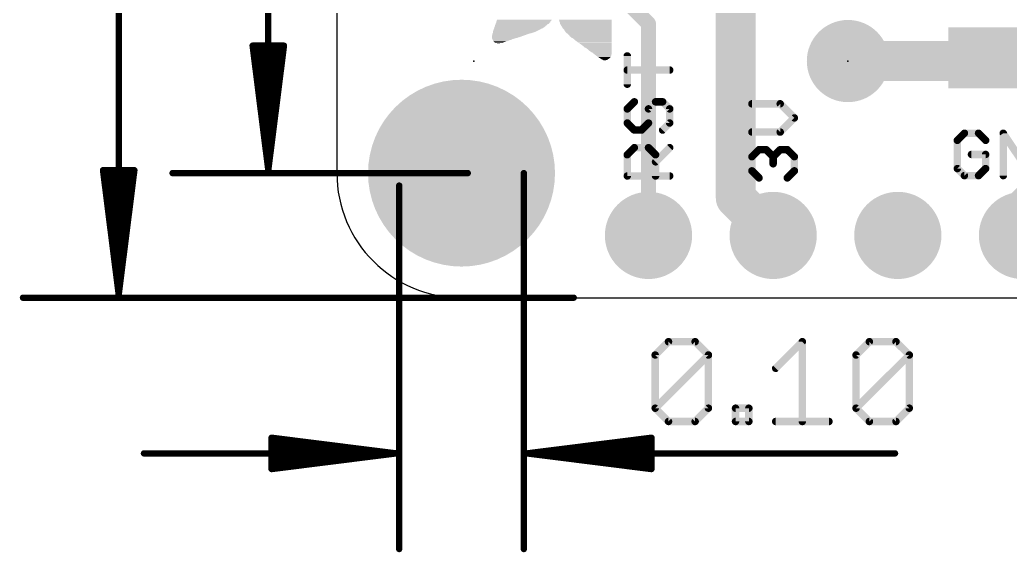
# Model space of a CAD drawing. Extents: x -6.8 to 73.8, y -5.2 to 32.2.
# Drawn here: x -6.46 to 13.72, y -5.19 to 5.67 of the extents above; entities that cross this region are included whole.
import ezdxf

# ---------------------------------------------------------------- set-up
doc = ezdxf.new("R2010")
doc.units = 0
for name, color, linetype in [('1', 12, 'CONTINUOUS'), ('16', 132, 'CONTINUOUS'), ('17', 110, 'CONTINUOUS'), ('20', 53, 'CONTINUOUS'), ('21', 40, 'CONTINUOUS'), ('23', 53, 'CONTINUOUS'), ('47', 253, 'CONTINUOUS')]:
    doc.layers.add(name, color=color, linetype=linetype)

# ---------------------------------------------------------------- blocks, each defined once
blk = doc.blocks.new('ROUNDP')
at = {"const_width": 0.5}
blk.add_lwpolyline([(0, -0.25, 1), (0, 0.25, 1), (0, -0.25)], format="xyb", dxfattribs=at)
blk = doc.blocks.new('RECT')
blk.add_solid([(-0.5, -0.5), (0.5, -0.5), (-0.5, 0.5), (0.5, 0.5)])

msp = doc.modelspace()

# ---------------------------------------------------------------- linework, layer by layer
at = {"layer": '1'}
for points, const_width in [([(8.128, 2.032), (8.128, 7.874)], 0.8128), ([(6.35, 5.588), (4.318, 7.62)], 0.3048), ([(6.35, 1.27), (6.35, 5.588)], 0.3048), ([(13.142, 4.826), (13.208, 4.892)], 0.8128), ([(10.414, 4.826), (13.142, 4.826)], 0.8128), ([(13.97, 1.778), (15.24, 3.048)], 0.8128), ([(8.89, 1.27), (8.128, 2.032)], 0.8128), ([(13.97, 1.27), (13.97, 1.778)], 0.8128)]:
    msp.add_lwpolyline(points, dxfattribs=dict(at, const_width=const_width))
for points, const_width in [([(6.4262, 5.588, 1), (6.2738, 5.588)], 0.1524), ([(6.2961, 5.5341, 1), (6.4039, 5.6419)], 0.1524), ([(13.3517, 4.7483, 1), (13.0643, 5.0357)], 0.4064), ([(10.414, 5.0292, 1), (10.414, 4.6228)], 0.4064), ([(12.9983, 4.9697, 1), (13.2857, 4.6823)], 0.4064), ([(13.142, 4.6228, 1), (13.142, 5.0292)], 0.4064), ([(8.2717, 2.1757, 1), (7.9843, 1.8883)], 0.4064), ([(7.9248, 2.032, 1), (8.3312, 2.032)], 0.4064), ([(14.1732, 1.778, 1), (13.7668, 1.778)], 0.4064), ([(13.8263, 1.9217, 1), (14.1137, 1.6343)], 0.4064), ([(8.7463, 1.1263, 1), (9.0337, 1.4137)], 0.4064), ([(13.7668, 1.27, 1), (14.1732, 1.27)], 0.4064), ([(6.2738, 1.27, 1), (6.4262, 1.27)], 0.1524)]:
    msp.add_lwpolyline(points, format="xyb", dxfattribs=dict(at, const_width=const_width))
at = {"layer": '16'}
for points, const_width in [([(8.128, 2.032), (8.128, 7.366)], 0.6096), ([(10.668, 5.08), (10.414, 4.826)], 0.3048), ([(16.51, 5.08), (10.668, 5.08)], 0.3048), ([(8.89, 1.27), (8.128, 2.032)], 0.6096)]:
    msp.add_lwpolyline(points, dxfattribs=dict(at, const_width=const_width))
for points, const_width in [([(10.668, 5.1562, 1), (10.668, 5.0038)], 0.1524), ([(10.7219, 5.0261, 1), (10.6141, 5.1339)], 0.1524), ([(10.3601, 4.8799, 1), (10.4679, 4.7721)], 0.1524), ([(8.2358, 2.1398, 1), (8.0202, 1.9242)], 0.3048), ([(7.9756, 2.032, 1), (8.2804, 2.032)], 0.3048), ([(8.7822, 1.1622, 1), (8.9978, 1.3778)], 0.3048)]:
    msp.add_lwpolyline(points, format="xyb", dxfattribs=dict(at, const_width=const_width))
at = {"layer": '20'}
for p, q in [((0, 20.32), (0, 2.54)), ((2.54, 0), (48.26, 0))]:
    msp.add_line(p, q, dxfattribs=at)
msp.add_arc((2.54, 2.54), 2.54, 180, 270, dxfattribs=at)
at = {"layer": '21', "const_width": 0.1524}
for points in [[(5.9175, 4.354), (5.9175, 4.9302)], [(6.7818, 4.6421), (5.9175, 4.6421)], [(6.0615, 3.9947), (5.9175, 3.8506)], [(6.3496, 3.8506), (6.4937, 3.9947)], [(6.4937, 3.9947), (6.6377, 3.9947)], [(6.6377, 3.9947), (6.7818, 3.8506)], [(5.9175, 3.8506), (5.9175, 3.5625)], [(6.3496, 3.5625), (6.3496, 3.8506)], [(6.7818, 3.8506), (6.7818, 3.5625)], [(9.0337, 3.9544), (8.4575, 3.9544)], [(9.3218, 3.6663), (9.0337, 3.9544)], [(5.9175, 3.5625), (6.0615, 3.4184)], [(6.2056, 3.4184), (6.3496, 3.5625)], [(6.7818, 3.5625), (6.6377, 3.4184)], [(9.0337, 3.3782), (9.3218, 3.6663)], [(6.0615, 3.4184), (6.2056, 3.4184)], [(8.4575, 3.3782), (9.0337, 3.3782)], [(12.787, 3.3535), (12.6429, 3.2095)], [(12.6429, 3.2095), (12.6429, 2.6333)], [(13.0751, 3.3535), (12.787, 3.3535)], [(13.2191, 3.2095), (13.0751, 3.3535)], [(13.5784, 2.4892), (13.5784, 3.3535)], [(13.5784, 3.3535), (14.1547, 2.4892)], [(5.9175, 2.9151), (6.0615, 3.0591)], [(6.0615, 3.0591), (6.3496, 3.0591)], [(6.3496, 3.0591), (6.4937, 2.9151)], [(6.4937, 2.771), (6.7818, 3.0591)], [(8.4575, 2.8749), (8.6015, 3.0189)], [(8.6015, 3.0189), (8.7456, 3.0189)], [(8.7456, 3.0189), (8.8896, 2.8749)], [(8.8896, 2.8749), (9.0337, 3.0189)], [(9.0337, 3.0189), (9.1777, 3.0189)], [(9.1777, 3.0189), (9.3218, 2.8749)], [(5.9175, 2.4829), (5.9175, 2.9151)], [(6.4937, 2.9151), (6.4937, 2.4829)], [(8.4575, 2.5867), (8.4575, 2.8749)], [(8.8896, 2.8749), (8.8896, 2.7308)], [(9.3218, 2.8749), (9.3218, 2.5867)], [(13.2191, 2.9214), (12.931, 2.9214)], [(13.2191, 2.6333), (13.2191, 2.9214)], [(8.6015, 2.4427), (8.4575, 2.5867)], [(9.3218, 2.5867), (9.1777, 2.4427)], [(12.6429, 2.6333), (12.787, 2.4892)], [(13.0751, 2.4892), (13.2191, 2.6333)], [(6.7818, 2.4829), (5.9175, 2.4829)], [(12.787, 2.4892), (13.0751, 2.4892)]]:
    msp.add_lwpolyline(points, dxfattribs=at)
at = {"layer": '21', "const_width": 0.0762}
for points in [[(5.9556, 4.9302, 1), (5.8794, 4.9302)], [(5.9175, 4.6802, 1), (5.9175, 4.604)], [(6.7818, 4.604, 1), (6.7818, 4.6802)], [(5.8794, 4.354, 1), (5.9556, 4.354)], [(6.0885, 3.9677, 1), (6.0346, 4.0216)], [(6.4937, 4.0328, 1), (6.4937, 3.9566)], [(6.5206, 3.9677, 1), (6.4667, 4.0216)], [(6.6647, 4.0216, 1), (6.6108, 3.9677)], [(6.6377, 3.9566, 1), (6.6377, 4.0328)], [(5.8905, 3.8776, 1), (5.9444, 3.8237)], [(5.9556, 3.8506, 1), (5.8794, 3.8506)], [(6.3877, 3.8506, 1), (6.3115, 3.8506)], [(6.3227, 3.8776, 1), (6.3766, 3.8237)], [(6.8199, 3.8506, 1), (6.7437, 3.8506)], [(6.7549, 3.8237, 1), (6.8087, 3.8776)], [(8.4575, 3.9925, 1), (8.4575, 3.9163)], [(9.0606, 3.9814, 1), (9.0067, 3.9275)], [(9.0337, 3.9163, 1), (9.0337, 3.9925)], [(5.9444, 3.5894, 1), (5.8905, 3.5356)], [(6.3766, 3.5356, 1), (6.3227, 3.5894)], [(6.8087, 3.5356, 1), (6.7549, 3.5894)], [(9.3487, 3.6394, 1), (9.2949, 3.6933)], [(9.2949, 3.6394, 1), (9.3487, 3.6933)], [(5.8794, 3.5625, 1), (5.9556, 3.5625)], [(6.0615, 3.4565, 1), (6.0615, 3.3803)], [(6.0346, 3.3915, 1), (6.0885, 3.4454)], [(6.1786, 3.4454, 1), (6.2325, 3.3915)], [(6.2056, 3.3803, 1), (6.2056, 3.4565)], [(6.3115, 3.5625, 1), (6.3877, 3.5625)], [(6.6108, 3.4454, 1), (6.6647, 3.3915)], [(6.7437, 3.5625, 1), (6.8199, 3.5625)], [(8.4575, 3.4163, 1), (8.4575, 3.3401)], [(9.0067, 3.4051, 1), (9.0606, 3.3513)], [(9.0337, 3.3401, 1), (9.0337, 3.4163)], [(12.681, 3.2095, 1), (12.6048, 3.2095)], [(12.616, 3.2364, 1), (12.6699, 3.1825)], [(12.787, 3.3916, 1), (12.787, 3.3154)], [(12.8139, 3.3266, 1), (12.76, 3.3805)], [(13.102, 3.3805, 1), (13.0481, 3.3266)], [(13.0751, 3.3154, 1), (13.0751, 3.3916)], [(13.1922, 3.1825, 1), (13.2461, 3.2364)], [(13.6101, 3.3747, 1), (13.5467, 3.3324)], [(13.6165, 3.3535, 1), (13.5403, 3.3535)], [(6.0615, 3.0972, 1), (6.0615, 3.021)], [(6.0885, 3.0322, 1), (6.0346, 3.0861)], [(6.3766, 3.0861, 1), (6.3227, 3.0322)], [(6.3496, 3.021, 1), (6.3496, 3.0972)], [(6.8087, 3.0322, 1), (6.7549, 3.0861)], [(8.6015, 3.057, 1), (8.6015, 2.9808)], [(8.6285, 2.992, 1), (8.5746, 3.0458)], [(8.7725, 3.0458, 1), (8.7186, 2.992)], [(8.7456, 2.9808, 1), (8.7456, 3.057)], [(9.0337, 3.057, 1), (9.0337, 2.9808)], [(9.0606, 2.992, 1), (9.0067, 3.0458)], [(9.2047, 3.0458, 1), (9.1508, 2.992)], [(9.1777, 2.9808, 1), (9.1777, 3.057)], [(5.8905, 2.942, 1), (5.9444, 2.8881)], [(5.9556, 2.9151, 1), (5.8794, 2.9151)], [(6.4667, 2.798, 1), (6.5206, 2.7441)], [(6.5318, 2.9151, 1), (6.4556, 2.9151)], [(6.4667, 2.8881, 1), (6.5206, 2.942)], [(8.4305, 2.9018, 1), (8.4844, 2.8479)], [(8.4956, 2.8749, 1), (8.4194, 2.8749)], [(8.9277, 2.8749, 1), (8.8515, 2.8749)], [(8.8627, 2.9018, 1), (8.9166, 2.8479)], [(8.8627, 2.8479, 1), (8.9166, 2.9018)], [(9.3599, 2.8749, 1), (9.2837, 2.8749)], [(9.2949, 2.8479, 1), (9.3487, 2.9018)], [(12.931, 2.9595, 1), (12.931, 2.8833)], [(13.2572, 2.9214, 1), (13.181, 2.9214)], [(13.2191, 2.8833, 1), (13.2191, 2.9595)], [(8.4844, 2.6137, 1), (8.4305, 2.5598)], [(8.4194, 2.5867, 1), (8.4956, 2.5867)], [(8.8515, 2.7308, 1), (8.9277, 2.7308)], [(9.2837, 2.5867, 1), (9.3599, 2.5867)], [(9.3487, 2.5598, 1), (9.2949, 2.6137)], [(12.6699, 2.6602, 1), (12.616, 2.6063)], [(12.6048, 2.6333, 1), (12.681, 2.6333)], [(13.181, 2.6333, 1), (13.2572, 2.6333)], [(13.2461, 2.6063, 1), (13.1922, 2.6602)], [(5.9175, 2.521, 1), (5.9175, 2.4448)], [(5.8794, 2.4829, 1), (5.9556, 2.4829)], [(6.4556, 2.4829, 1), (6.5318, 2.4829)], [(6.7818, 2.4448, 1), (6.7818, 2.521)], [(8.5746, 2.4157, 1), (8.6285, 2.4696)], [(9.1508, 2.4696, 1), (9.2047, 2.4157)], [(12.787, 2.5273, 1), (12.787, 2.4511)], [(12.76, 2.4623, 1), (12.8139, 2.5161)], [(13.0481, 2.5161, 1), (13.102, 2.4623)], [(13.0751, 2.4511, 1), (13.0751, 2.5273)], [(13.5403, 2.4892, 1), (13.6165, 2.4892)]]:
    msp.add_lwpolyline(points, format="xyb", dxfattribs=at)
at = {"layer": '23'}
for p in [(2.794, 4.826), (10.414, 4.826), (0, 0)]:
    msp.add_point(p, dxfattribs=at)
at = {"layer": '47'}
for points, const_width in [([(-4.445, 0.065), (-4.445, 22.795)], 0.13), ([(-1.397, 2.605), (-1.397, 20.255)], 0.13), ([(-1.397, 2.605), (-1.7162, 5.14)], 0.13), ([(-1.7162, 5.14), (-1.0778, 5.14)], 0.13), ([(-1.397, 2.605), (-1.657, 5.14)], 0.13), ([(-1.397, 2.605), (-1.527, 5.14)], 0.13), ([(-1.0778, 5.14), (-1.397, 2.605)], 0.13), ([(-1.267, 5.14), (-1.397, 2.605)], 0.13), ([(-1.137, 5.14), (-1.397, 2.605)], 0.13), ([(-4.445, 0.065), (-4.7642, 2.6)], 0.13), ([(-4.7642, 2.6), (-4.1258, 2.6)], 0.13), ([(-4.445, 0.065), (-4.705, 2.6)], 0.13), ([(-4.445, 0.065), (-4.575, 2.6)], 0.13), ([(-4.1258, 2.6), (-4.445, 0.065)], 0.13), ([(-4.315, 2.6), (-4.445, 0.065)], 0.13), ([(-4.185, 2.6), (-4.445, 0.065)], 0.13), ([(2.667, 2.54), (-3.347, 2.54)], 0.13), ([(3.81, 2.54), (3.81, -5.125)], 0.13), ([(1.27, 2.286), (1.27, -5.125)], 0.13), ([(4.826, 0), (-6.395, 0)], 0.13), ([(6.4862, -1.1685), (6.7574, -0.8973)], 0.1524), ([(6.7574, -0.8973), (7.2997, -0.8973)], 0.1524), ([(7.2997, -0.8973), (7.5709, -1.1685)], 0.1524), ([(8.9419, -1.4396), (9.4843, -0.8973)], 0.1524), ([(9.4843, -0.8973), (9.4843, -2.5243)], 0.1524), ([(10.5791, -1.1685), (10.8503, -0.8973)], 0.1524), ([(10.8503, -0.8973), (11.3926, -0.8973)], 0.1524), ([(11.3926, -0.8973), (11.6638, -1.1685)], 0.1524), ([(6.4862, -2.2531), (6.4862, -1.1685)], 0.1524), ([(6.4862, -2.2531), (7.5709, -1.1685)], 0.1524), ([(7.5709, -1.1685), (7.5709, -2.2531)], 0.1524), ([(10.5791, -2.2531), (10.5791, -1.1685)], 0.1524), ([(10.5791, -2.2531), (11.6638, -1.1685)], 0.1524), ([(11.6638, -1.1685), (11.6638, -2.2531)], 0.1524), ([(6.7574, -2.5243), (6.4862, -2.2531)], 0.1524), ([(7.5709, -2.2531), (7.2997, -2.5243)], 0.1524), ([(8.1234, -2.5243), (8.1234, -2.2531)], 0.1524), ([(8.1234, -2.2531), (8.3945, -2.2531)], 0.1524), ([(8.3945, -2.2531), (8.3945, -2.5243)], 0.1524), ([(10.8503, -2.5243), (10.5791, -2.2531)], 0.1524), ([(11.6638, -2.2531), (11.3926, -2.5243)], 0.1524), ([(7.2997, -2.5243), (6.7574, -2.5243)], 0.1524), ([(8.3945, -2.5243), (8.1234, -2.5243)], 0.1524), ([(8.9419, -2.5243), (10.0266, -2.5243)], 0.1524), ([(11.3926, -2.5243), (10.8503, -2.5243)], 0.1524), ([(1.205, -3.175), (-1.33, -2.8558)], 0.13), ([(-1.33, -2.8558), (-1.33, -3.4942)], 0.13), ([(3.875, -3.175), (6.41, -2.8558)], 0.13), ([(6.41, -2.8558), (6.41, -3.4942)], 0.13), ([(1.205, -3.175), (-1.33, -2.915)], 0.13), ([(1.205, -3.175), (-1.33, -3.045)], 0.13), ([(3.875, -3.175), (6.41, -2.915)], 0.13), ([(3.875, -3.175), (6.41, -3.045)], 0.13), ([(1.205, -3.175), (-3.93, -3.175)], 0.13), ([(-1.33, -3.4942), (1.205, -3.175)], 0.13), ([(-1.33, -3.305), (1.205, -3.175)], 0.13), ([(-1.33, -3.435), (1.205, -3.175)], 0.13), ([(3.875, -3.175), (11.3728, -3.175)], 0.13), ([(6.41, -3.4942), (3.875, -3.175)], 0.13), ([(6.41, -3.305), (3.875, -3.175)], 0.13), ([(6.41, -3.435), (3.875, -3.175)], 0.13)]:
    msp.add_lwpolyline(points, dxfattribs=dict(at, const_width=const_width))
for points, const_width in [([(-1.684, 5.1441, 1), (-1.7485, 5.1359)], 0.065), ([(-1.7162, 5.1725, 1), (-1.7162, 5.1075)], 0.065), ([(-1.6247, 5.1433, 1), (-1.6893, 5.1367)], 0.065), ([(-1.4945, 5.1417, 1), (-1.5595, 5.1383)], 0.065), ([(-1.2345, 5.1383, 1), (-1.2995, 5.1417)], 0.065), ([(-1.1047, 5.1367, 1), (-1.1693, 5.1433)], 0.065), ([(-1.0455, 5.1359, 1), (-1.11, 5.1441)], 0.065), ([(-1.0778, 5.1075, 1), (-1.0778, 5.1725)], 0.065), ([(-4.732, 2.6041, 1), (-4.7965, 2.5959)], 0.065), ([(-4.7642, 2.6325, 1), (-4.7642, 2.5675)], 0.065), ([(-4.6727, 2.6033, 1), (-4.7373, 2.5967)], 0.065), ([(-4.5425, 2.6017, 1), (-4.6075, 2.5983)], 0.065), ([(-4.2825, 2.5983, 1), (-4.3475, 2.6017)], 0.065), ([(-4.1527, 2.5967, 1), (-4.2173, 2.6033)], 0.065), ([(-4.0935, 2.5959, 1), (-4.158, 2.6041)], 0.065), ([(-4.1258, 2.5675, 1), (-4.1258, 2.6325)], 0.065), ([(-1.4292, 2.6091, 1), (-1.3648, 2.6009)], 0.065), ([(-1.4293, 2.6083, 1), (-1.3647, 2.6017)], 0.065), ([(-1.4295, 2.6033, 1), (-1.3645, 2.6067)], 0.065), ([(-1.4295, 2.6067, 1), (-1.3645, 2.6033)], 0.065), ([(-1.4295, 2.605, 1), (-1.3645, 2.605)], 0.065), ([(-1.4293, 2.6017, 1), (-1.3647, 2.6083)], 0.065), ([(-1.4292, 2.6009, 1), (-1.3648, 2.6091)], 0.065), ([(-3.347, 2.5725, 1), (-3.347, 2.5075)], 0.065), ([(2.667, 2.5075, 1), (2.667, 2.5725)], 0.065), ([(3.8425, 2.54, 1), (3.7775, 2.54)], 0.065), ([(1.3025, 2.286, 1), (1.2375, 2.286)], 0.065), ([(-6.395, 0.0325, 1), (-6.395, -0.0325)], 0.065), ([(-4.4772, 0.0691, 1), (-4.4128, 0.0609)], 0.065), ([(-4.4773, 0.0683, 1), (-4.4127, 0.0617)], 0.065), ([(-4.4775, 0.0633, 1), (-4.4125, 0.0667)], 0.065), ([(-4.4775, 0.0667, 1), (-4.4125, 0.0633)], 0.065), ([(-4.4775, 0.065, 1), (-4.4125, 0.065)], 0.065), ([(-4.4773, 0.0617, 1), (-4.4127, 0.0683)], 0.065), ([(-4.4772, 0.0609, 1), (-4.4128, 0.0691)], 0.065), ([(4.826, -0.0325, 1), (4.826, 0.0325)], 0.065), ([(6.7574, -0.8592, 1), (6.7574, -0.9354)], 0.0762), ([(6.7843, -0.9243, 1), (6.7304, -0.8704)], 0.0762), ([(7.3266, -0.8704, 1), (7.2728, -0.9243)], 0.0762), ([(7.2997, -0.9354, 1), (7.2997, -0.8592)], 0.0762), ([(9.5224, -0.8973, 1), (9.4462, -0.8973)], 0.0762), ([(9.5112, -0.9243, 1), (9.4573, -0.8704)], 0.0762), ([(10.8503, -0.8592, 1), (10.8503, -0.9354)], 0.0762), ([(10.8772, -0.9243, 1), (10.8233, -0.8704)], 0.0762), ([(11.4195, -0.8704, 1), (11.3656, -0.9243)], 0.0762), ([(11.3926, -0.9354, 1), (11.3926, -0.8592)], 0.0762), ([(6.5243, -1.1685, 1), (6.4481, -1.1685)], 0.0762), ([(6.4593, -1.1415, 1), (6.5131, -1.1954)], 0.0762), ([(7.609, -1.1685, 1), (7.5328, -1.1685)], 0.0762), ([(7.5978, -1.1954, 1), (7.5439, -1.1415)], 0.0762), ([(7.5439, -1.1954, 1), (7.5978, -1.1415)], 0.0762), ([(10.5521, -1.1415, 1), (10.606, -1.1954)], 0.0762), ([(10.6172, -1.1685, 1), (10.541, -1.1685)], 0.0762), ([(11.7019, -1.1685, 1), (11.6257, -1.1685)], 0.0762), ([(11.6907, -1.1954, 1), (11.6368, -1.1415)], 0.0762), ([(11.6368, -1.1954, 1), (11.6907, -1.1415)], 0.0762), ([(8.915, -1.4127, 1), (8.9689, -1.4666)], 0.0762), ([(6.5131, -2.2262, 1), (6.4593, -2.2801)], 0.0762), ([(6.4593, -2.2262, 1), (6.5131, -2.2801)], 0.0762), ([(6.4481, -2.2531, 1), (6.5243, -2.2531)], 0.0762), ([(7.5328, -2.2531, 1), (7.609, -2.2531)], 0.0762), ([(7.5978, -2.2801, 1), (7.5439, -2.2262)], 0.0762), ([(8.1615, -2.2531, 1), (8.0853, -2.2531)], 0.0762), ([(8.1234, -2.215, 1), (8.1234, -2.2912)], 0.0762), ([(8.4326, -2.2531, 1), (8.3564, -2.2531)], 0.0762), ([(8.3945, -2.2912, 1), (8.3945, -2.215)], 0.0762), ([(10.606, -2.2262, 1), (10.5521, -2.2801)], 0.0762), ([(10.5521, -2.2262, 1), (10.606, -2.2801)], 0.0762), ([(10.541, -2.2531, 1), (10.6172, -2.2531)], 0.0762), ([(11.6257, -2.2531, 1), (11.7019, -2.2531)], 0.0762), ([(11.6907, -2.2801, 1), (11.6368, -2.2262)], 0.0762), ([(6.7574, -2.4862, 1), (6.7574, -2.5624)], 0.0762), ([(6.7304, -2.5512, 1), (6.7843, -2.4974)], 0.0762), ([(7.2728, -2.4974, 1), (7.3266, -2.5512)], 0.0762), ([(7.2997, -2.5624, 1), (7.2997, -2.4862)], 0.0762), ([(8.1234, -2.4862, 1), (8.1234, -2.5624)], 0.0762), ([(8.0853, -2.5243, 1), (8.1615, -2.5243)], 0.0762), ([(8.3564, -2.5243, 1), (8.4326, -2.5243)], 0.0762), ([(8.3945, -2.5624, 1), (8.3945, -2.4862)], 0.0762), ([(8.9419, -2.4862, 1), (8.9419, -2.5624)], 0.0762), ([(9.4462, -2.5243, 1), (9.5224, -2.5243)], 0.0762), ([(10.0266, -2.5624, 1), (10.0266, -2.4862)], 0.0762), ([(10.8503, -2.4862, 1), (10.8503, -2.5624)], 0.0762), ([(10.8233, -2.5512, 1), (10.8772, -2.4974)], 0.0762), ([(11.3656, -2.4974, 1), (11.4195, -2.5512)], 0.0762), ([(11.3926, -2.5624, 1), (11.3926, -2.4862)], 0.0762), ([(-1.3259, -2.8235, 1), (-1.3341, -2.888)], 0.065), ([(-1.2975, -2.8558, 1), (-1.3625, -2.8558)], 0.065), ([(6.4425, -2.8558, 1), (6.3775, -2.8558)], 0.065), ([(6.4141, -2.888, 1), (6.4059, -2.8235)], 0.065), ([(-1.3267, -2.8827, 1), (-1.3333, -2.9473)], 0.065), ([(-1.3283, -3.0125, 1), (-1.3317, -3.0775)], 0.065), ([(6.4133, -2.9473, 1), (6.4067, -2.8827)], 0.065), ([(6.4117, -3.0775, 1), (6.4083, -3.0125)], 0.065), ([(-3.93, -3.1425, 1), (-3.93, -3.2075)], 0.065), ([(1.2091, -3.2072, 1), (1.2009, -3.1428)], 0.065), ([(1.2009, -3.2072, 1), (1.2091, -3.1428)], 0.065), ([(1.2083, -3.2073, 1), (1.2017, -3.1427)], 0.065), ([(1.2017, -3.2073, 1), (1.2083, -3.1427)], 0.065), ([(1.2033, -3.2075, 1), (1.2067, -3.1425)], 0.065), ([(1.2067, -3.2075, 1), (1.2033, -3.1425)], 0.065), ([(1.205, -3.2075, 1), (1.205, -3.1425)], 0.065), ([(3.875, -3.1425, 1), (3.875, -3.2075)], 0.065), ([(3.8791, -3.1428, 1), (3.8709, -3.2072)], 0.065), ([(3.8733, -3.1425, 1), (3.8767, -3.2075)], 0.065), ([(3.8767, -3.1425, 1), (3.8733, -3.2075)], 0.065), ([(3.8783, -3.1427, 1), (3.8717, -3.2073)], 0.065), ([(3.8717, -3.1427, 1), (3.8783, -3.2073)], 0.065), ([(3.8709, -3.1428, 1), (3.8791, -3.2072)], 0.065), ([(11.3728, -3.2075, 1), (11.3728, -3.1425)], 0.065), ([(-1.3317, -3.2725, 1), (-1.3283, -3.3375)], 0.065), ([(-1.3333, -3.4027, 1), (-1.3267, -3.4673)], 0.065), ([(-1.3341, -3.462, 1), (-1.3259, -3.5265)], 0.065), ([(6.4059, -3.5265, 1), (6.4141, -3.462)], 0.065), ([(6.4067, -3.4673, 1), (6.4133, -3.4027)], 0.065), ([(6.4083, -3.3375, 1), (6.4117, -3.2725)], 0.065), ([(-1.3625, -3.4942, 1), (-1.2975, -3.4942)], 0.065), ([(6.3775, -3.4942, 1), (6.4425, -3.4942)], 0.065), ([(1.2375, -5.125, 1), (1.3025, -5.125)], 0.065), ([(3.7775, -5.125, 1), (3.8425, -5.125)], 0.065)]:
    msp.add_lwpolyline(points, format="xyb", dxfattribs=dict(at, const_width=const_width))

# ---------------------------------------------------------------- block references
at = {"layer": '1', "xscale": 1.24, "yscale": 1.5, "rotation": 90}
msp.add_blockref('RECT', (13.208, 4.892), dxfattribs=at)
at = {"layer": '17', "xscale": 1.6764, "yscale": 1.6764, "rotation": 90}
msp.add_blockref('ROUNDP', (10.414, 4.826), dxfattribs=at)
msp.add_blockref('ROUNDP', (10.414, 4.826), dxfattribs=at)
at = {"layer": '17'}
for p, xscale, yscale in [((2.54, 2.54), 3.81, 3.81), ((2.54, 2.54), 3.81, 3.81), ((6.35, 1.27), 1.778, 1.778), ((6.35, 1.27), 1.778, 1.778), ((8.89, 1.27), 1.778, 1.778), ((8.89, 1.27), 1.778, 1.778), ((11.43, 1.27), 1.778, 1.778), ((11.43, 1.27), 1.778, 1.778), ((13.97, 1.27), 1.778, 1.778), ((13.97, 1.27), 1.778, 1.778)]:
    msp.add_blockref('ROUNDP', p, dxfattribs=dict(at, xscale=xscale, yscale=yscale))
at = {"layer": '21'}
for p, xscale, yscale in [((3.8132, 5.6515), 1.1176, 0.0064), ((3.8195, 5.6642), 1.1176, 0.0064), ((3.8195, 5.6579), 1.1176, 0.0063), ((5.061, 5.6642), 1.0731, 0.0064), ((5.061, 5.6579), 1.0731, 0.0063), ((5.0641, 5.6515), 1.0668, 0.0064), ((3.6513, 5.4546), 0.9207, 0.0063), ((3.6449, 5.4483), 0.908, 0.0064), ((3.6671, 5.4674), 0.9398, 0.0063), ((3.6608, 5.461), 0.9271, 0.0064), ((3.6735, 5.4737), 0.9525, 0.0064), ((3.6957, 5.4928), 0.9842, 0.0063), ((3.683, 5.4801), 0.9588, 0.0063), ((3.6894, 5.4864), 0.9715, 0.0064), ((3.7179, 5.5182), 1.016, 0.0063), ((3.7116, 5.5118), 1.0033, 0.0064), ((3.7084, 5.5055), 0.997, 0.0063), ((3.7021, 5.4991), 0.9843, 0.0064), ((3.7243, 5.5245), 1.016, 0.0064), ((3.7275, 5.5309), 1.0223, 0.0063), ((3.7497, 5.5563), 1.0541, 0.0063), ((3.7465, 5.5499), 1.0478, 0.0064), ((3.7402, 5.5436), 1.0351, 0.0063), ((3.737, 5.5372), 1.0287, 0.0064), ((3.7592, 5.569), 1.0604, 0.0063), ((3.7561, 5.5626), 1.0541, 0.0064), ((3.7687, 5.5817), 1.0668, 0.0063), ((3.7656, 5.5753), 1.0605, 0.0064), ((3.7783, 5.5944), 1.0859, 0.0063), ((3.7751, 5.588), 1.0795, 0.0064), ((3.7878, 5.6071), 1.0922, 0.0063), ((3.7846, 5.6007), 1.0858, 0.0064), ((3.7973, 5.6261), 1.0986, 0.0064), ((3.7973, 5.6198), 1.0986, 0.0063), ((3.8005, 5.6325), 1.1049, 0.0063), ((3.791, 5.6134), 1.0859, 0.0064), ((3.81, 5.6452), 1.1112, 0.0063), ((3.8069, 5.6388), 1.1049, 0.0064), ((5.0641, 5.6452), 1.0668, 0.0063), ((5.0641, 5.6388), 1.0668, 0.0064), ((5.0641, 5.6325), 1.0668, 0.0063), ((5.0673, 5.6261), 1.0604, 0.0064), ((5.0673, 5.6198), 1.0604, 0.0063), ((5.0705, 5.6134), 1.0541, 0.0064), ((5.0705, 5.6071), 1.0541, 0.0063), ((5.0705, 5.6007), 1.0541, 0.0064), ((5.0737, 5.5944), 1.0477, 0.0063), ((5.0737, 5.588), 1.0477, 0.0064), ((5.0768, 5.5817), 1.0414, 0.0063), ((5.0768, 5.5753), 1.0414, 0.0064), ((5.08, 5.569), 1.035, 0.0063), ((5.08, 5.5626), 1.035, 0.0064), ((5.0831, 5.5563), 1.0287, 0.0063), ((5.0831, 5.5499), 1.0287, 0.0064), ((5.0864, 5.5436), 1.0223, 0.0063), ((5.0895, 5.5372), 1.016, 0.0064), ((5.0895, 5.5309), 1.016, 0.0063), ((5.0927, 5.5245), 1.0096, 0.0064), ((5.0927, 5.5182), 1.0096, 0.0063), ((5.0959, 5.5118), 1.0033, 0.0064), ((5.0991, 5.5055), 0.9969, 0.0063), ((5.0991, 5.4991), 0.9969, 0.0064), ((5.1022, 5.4928), 0.9906, 0.0063), ((5.1054, 5.4864), 0.9842, 0.0064), ((5.1054, 5.4801), 0.9842, 0.0063), ((5.1086, 5.4737), 0.9779, 0.0064), ((5.1118, 5.4674), 0.9715, 0.0063), ((5.1149, 5.461), 0.9652, 0.0064), ((5.1149, 5.4546), 0.9652, 0.0063), ((5.1181, 5.4483), 0.9588, 0.0064), ((3.4766, 5.3403), 0.635, 0.0063), ((3.4671, 5.334), 0.616, 0.0064), ((3.4576, 5.3277), 0.5969, 0.0063), ((3.4385, 5.315), 0.5588, 0.0063), ((3.4258, 5.3086), 0.5334, 0.0064), ((3.4068, 5.2959), 0.4953, 0.0064), ((3.4004, 5.2896), 0.4826, 0.0063), ((3.3909, 5.2832), 0.4636, 0.0064), ((3.4862, 5.3467), 0.6541, 0.0064), ((3.4481, 5.3213), 0.5779, 0.0064), ((3.4195, 5.3022), 0.5207, 0.0063), ((3.5274, 5.3721), 0.7239, 0.0064), ((3.3845, 5.2769), 0.4381, 0.0063), ((3.5179, 5.3658), 0.7048, 0.0063), ((3.5084, 5.3594), 0.6858, 0.0064), ((3.537, 5.3784), 0.7429, 0.0063), ((3.4989, 5.3531), 0.6667, 0.0063), ((3.3719, 5.2705), 0.4127, 0.0064), ((3.5687, 5.3975), 0.7938, 0.0064), ((3.5592, 5.3912), 0.7747, 0.0063), ((3.5497, 5.3848), 0.7557, 0.0064), ((3.3687, 5.2641), 0.3937, 0.0063), ((3.3592, 5.2578), 0.3747, 0.0064), ((3.6005, 5.4165), 0.8445, 0.0063), ((3.5814, 5.4039), 0.8064, 0.0063), ((3.3497, 5.2515), 0.3429, 0.0063), ((3.3433, 5.2451), 0.3302, 0.0064), ((3.591, 5.4102), 0.8255, 0.0064), ((3.629, 5.4356), 0.889, 0.0064), ((3.6195, 5.4293), 0.87, 0.0063), ((3.6132, 5.4229), 0.8573, 0.0064), ((3.6386, 5.442), 0.8953, 0.0063), ((5.1212, 5.442), 0.9525, 0.0063), ((5.1245, 5.4356), 0.9461, 0.0064), ((5.1276, 5.4293), 0.9398, 0.0063), ((5.1276, 5.4229), 0.9398, 0.0064), ((5.1308, 5.4165), 0.9334, 0.0063), ((5.134, 5.4102), 0.9271, 0.0064), ((5.1372, 5.4039), 0.9207, 0.0063), ((5.1403, 5.3975), 0.9144, 0.0064), ((5.1435, 5.3912), 0.908, 0.0063), ((5.1467, 5.3848), 0.9017, 0.0064), ((5.1498, 5.3784), 0.8953, 0.0063), ((5.153, 5.3721), 0.889, 0.0064), ((5.1562, 5.3658), 0.8826, 0.0063), ((5.1593, 5.3594), 0.8763, 0.0064), ((5.1626, 5.3531), 0.8699, 0.0063), ((5.1657, 5.3467), 0.8636, 0.0064), ((5.1689, 5.3403), 0.8572, 0.0063), ((5.1721, 5.334), 0.8509, 0.0064), ((5.1753, 5.3277), 0.8445, 0.0063), ((5.1816, 5.3213), 0.8318, 0.0064), ((5.1848, 5.315), 0.8255, 0.0063), ((5.1879, 5.3086), 0.8191, 0.0064), ((5.1911, 5.3022), 0.8128, 0.0063), ((5.1974, 5.2959), 0.8001, 0.0064), ((5.2007, 5.2896), 0.7937, 0.0063), ((5.2038, 5.2832), 0.7874, 0.0064), ((5.2102, 5.2769), 0.7747, 0.0063), ((5.2134, 5.2705), 0.7683, 0.0064), ((5.2165, 5.2641), 0.762, 0.0063), ((5.2229, 5.2578), 0.7493, 0.0064), ((5.226, 5.2515), 0.7429, 0.0063), ((5.2292, 5.2451), 0.7366, 0.0064), ((3.3338, 5.2388), 0.2985, 0.0063), ((3.3306, 5.2324), 0.2794, 0.0064), ((3.3211, 5.226), 0.2477, 0.0063), ((3.3147, 5.2197), 0.2222, 0.0064), ((3.3084, 5.2134), 0.1969, 0.0063), ((3.3052, 5.207), 0.1651, 0.0064), ((3.2989, 5.2007), 0.1397, 0.0063), ((3.2925, 5.1943), 0.1016, 0.0064), ((3.2925, 5.1879), 0.0635, 0.0063), ((5.2355, 5.2388), 0.7239, 0.0063), ((5.2388, 5.2324), 0.7175, 0.0064), ((5.2451, 5.226), 0.7048, 0.0063), ((5.2483, 5.2197), 0.6985, 0.0064), ((5.2515, 5.2134), 0.6921, 0.0063), ((5.2578, 5.207), 0.6794, 0.0064), ((5.261, 5.2007), 0.6731, 0.0063), ((5.2641, 5.1943), 0.6667, 0.0064), ((5.2705, 5.1879), 0.654, 0.0063), ((5.2736, 5.1816), 0.6477, 0.0064), ((5.2769, 5.1753), 0.6413, 0.0063), ((5.2832, 5.1689), 0.6286, 0.0064), ((5.2864, 5.1626), 0.6223, 0.0063), ((5.2927, 5.1562), 0.6096, 0.0064), ((5.2959, 5.1498), 0.6032, 0.0063), ((5.2991, 5.1435), 0.5969, 0.0064), ((5.3054, 5.1372), 0.5842, 0.0063), ((5.3086, 5.1308), 0.5778, 0.0064), ((5.3117, 5.1245), 0.5715, 0.0063), ((5.3181, 5.1181), 0.5588, 0.0064), ((5.3213, 5.1118), 0.5524, 0.0063), ((5.3245, 5.1054), 0.5461, 0.0064), ((5.3308, 5.0991), 0.5334, 0.0063), ((5.334, 5.0927), 0.527, 0.0064), ((5.3403, 5.0864), 0.5143, 0.0063), ((5.3435, 5.08), 0.508, 0.0064), ((5.3467, 5.0737), 0.5016, 0.0063), ((5.3531, 5.0673), 0.4889, 0.0064), ((5.3562, 5.061), 0.4826, 0.0063), ((5.3594, 5.0546), 0.4762, 0.0064), ((5.3658, 5.0483), 0.4635, 0.0063), ((5.3689, 5.0419), 0.4572, 0.0064), ((5.3721, 5.0356), 0.4508, 0.0063), ((5.3784, 5.0292), 0.4381, 0.0064), ((5.3816, 5.0229), 0.4318, 0.0063), ((5.388, 5.0165), 0.4191, 0.0064), ((5.3912, 5.0102), 0.4127, 0.0063), ((5.3943, 5.0038), 0.4064, 0.0064), ((5.4007, 4.9975), 0.3937, 0.0063), ((5.4039, 4.9911), 0.3873, 0.0064), ((5.407, 4.9848), 0.381, 0.0063), ((5.4134, 4.9784), 0.3683, 0.0064), ((5.4165, 4.9721), 0.3619, 0.0063), ((5.4229, 4.9657), 0.3492, 0.0064), ((5.4229, 4.9594), 0.3366, 0.0063), ((5.4261, 4.953), 0.3302, 0.0064), ((5.4325, 4.9466), 0.3175, 0.0063), ((5.4356, 4.9403), 0.3112, 0.0064), ((5.4356, 4.934), 0.2984, 0.0063), ((5.442, 4.9276), 0.2857, 0.0064), ((5.4451, 4.9213), 0.2794, 0.0063), ((5.4451, 4.9149), 0.2667, 0.0064), ((5.4515, 4.9085), 0.254, 0.0063), ((5.4515, 4.9022), 0.2413, 0.0064), ((5.4578, 4.8959), 0.2286, 0.0063), ((5.4579, 4.8895), 0.2159, 0.0064), ((5.461, 4.8832), 0.1968, 0.0063), ((5.4578, 4.8768), 0.1778, 0.0064), ((5.461, 4.8704), 0.1588, 0.0063), ((5.4579, 4.8641), 0.1397, 0.0064), ((5.461, 4.8578), 0.1206, 0.0063), ((5.461, 4.8514), 0.0826, 0.0064), ((5.4578, 4.8451), 0.0508, 0.0063)]:
    msp.add_blockref('RECT', p, dxfattribs=dict(at, xscale=xscale, yscale=yscale))

doc.saveas('drawing.dxf')
